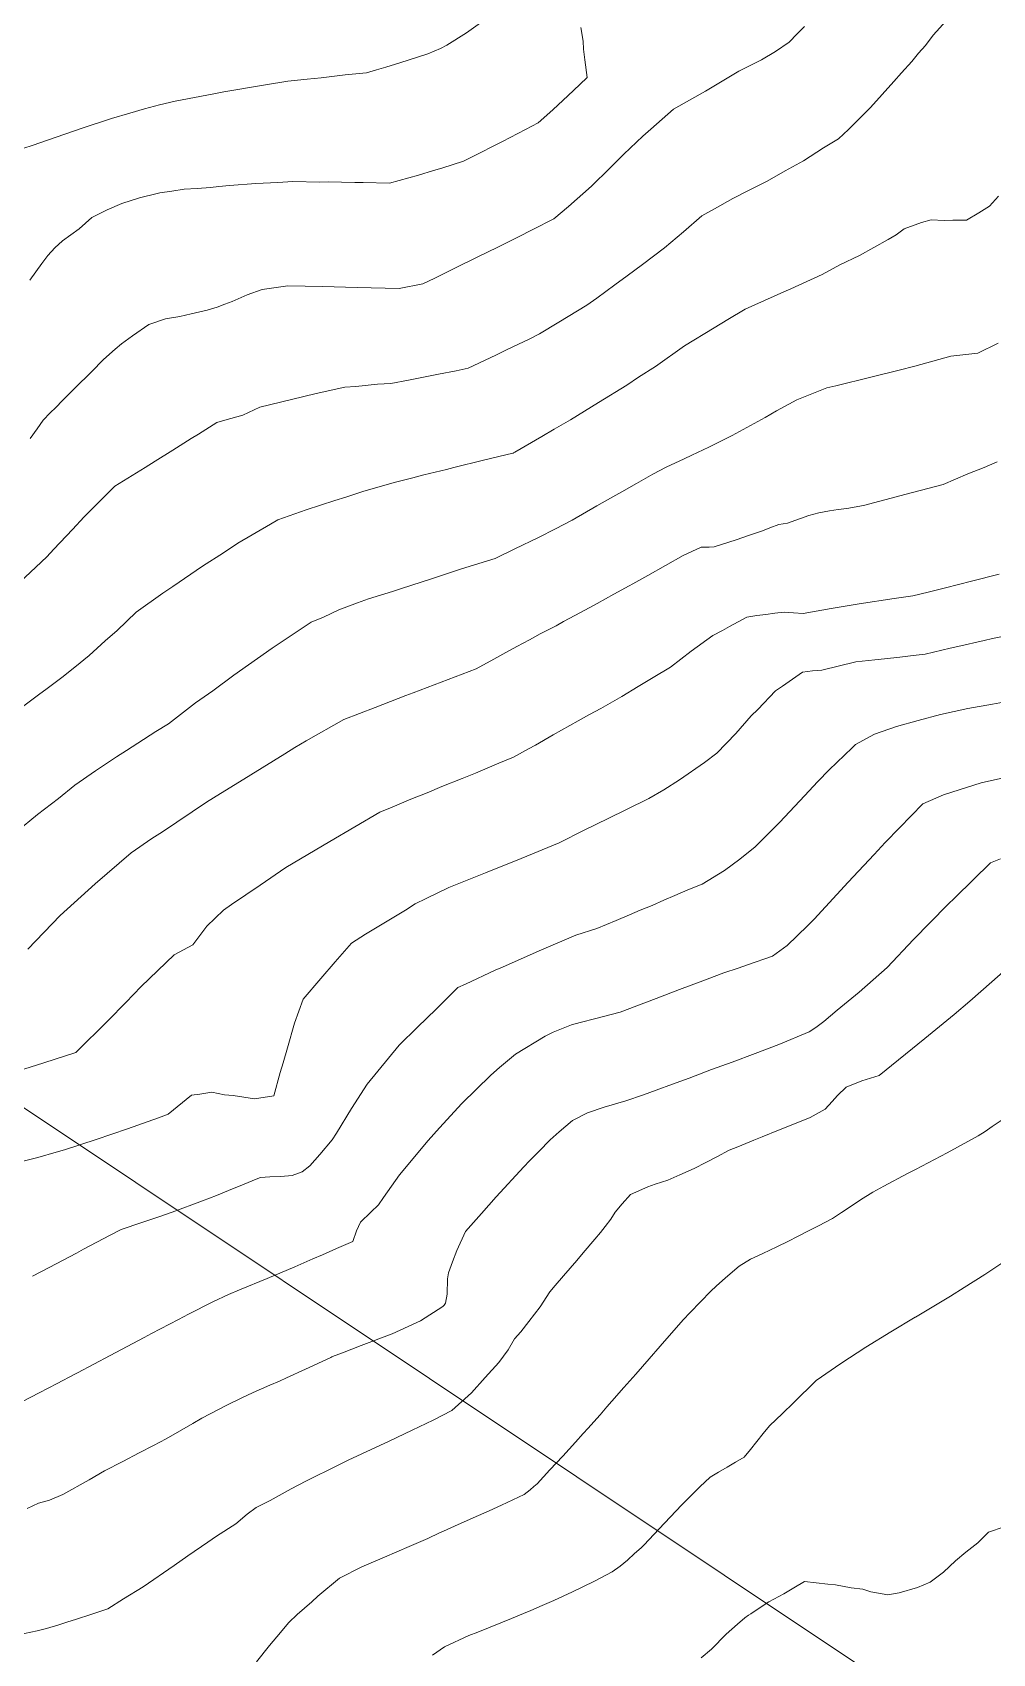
# Model space of a CAD drawing. Header units: inches. Extents: x 11351264 to 11356330, y 6702313 to 6706468.
# Drawn here: x 11353921.4 to 11354176.1, y 6703723.8 to 6704153.8 of the extents above; entities that cross this region are included whole.
import ezdxf

# ---------------------------------------------------------------- set-up
doc = ezdxf.new("R2010")
doc.units = ezdxf.units.IN
doc.header["$MEASUREMENT"] = 0
doc.layers.add('Shumate_Contours_clip1', color=7, linetype='Continuous', lineweight=0)
doc.layers.add('Shumate_Parcels_clip1', color=7, linetype='Continuous', lineweight=0)

msp = doc.modelspace()

# ---------------------------------------------------------------- linework, layer by layer
at = {"layer": 'Shumate_Contours_clip1'}
for points, elevation in [([(11354166.35, 6704159.7), (11354160.32, 6704153.01), (11354158.28, 6704150.34), (11354156.47, 6704148.32), (11354154.67, 6704146.03), (11354151.94, 6704143.02), (11354149.91, 6704140.79), (11354143.72, 6704133.85), (11354137.87, 6704128.06), (11354135.22, 6704125.6), (11354131.26, 6704123.13), (11354125.9, 6704119.72), (11354121.06, 6704117.05), (11354116.27, 6704114.37), (11354111.53, 6704111.91), (11354107.21, 6704109.73), (11354102.35, 6704107), (11354098.97, 6704105.1), (11354094.07, 6704100.91), (11354090.76, 6704098.07), (11354089.11, 6704096.66), (11354083.26, 6704092.26), (11354079.16, 6704089.23), (11354075.91, 6704086.8), (11354071.13, 6704083.34), (11354068.5, 6704081.47), (11354061, 6704076.92), (11354055.91, 6704073.82), (11354053.31, 6704072.54), (11354047.16, 6704069.59), (11354044.28, 6704068.21), (11354036.95, 6704064.7), (11354033.76, 6704064.04), (11354029.08, 6704063.12), (11354025.13, 6704062.33), (11354021.18, 6704061.59), (11354016.49, 6704060.64), (11354012.89, 6704060.51), (11354007.14, 6704059.85), (11354004.23, 6704059.72), (11353996.68, 6704058.03), (11353990.12, 6704056.44), (11353981.75, 6704054.41), (11353977.19, 6704052.28), (11353972.39, 6704050.94), (11353970.34, 6704050.33), (11353965.44, 6704047.24), (11353963.49, 6704046.04), (11353958.61, 6704042.96), (11353953.91, 6704040.04), (11353951.26, 6704038.41), (11353943.21, 6704033.45), (11353938.9, 6704029.11), (11353935.09, 6704025.28), (11353932.04, 6704021.91), (11353927.05, 6704016.7), (11353925.19, 6704014.7), (11353917.92, 6704007.93)], 1412), ([(11354040.85, 6704156.79), (11354036.57, 6704153.71), (11354031.32, 6704150.41), (11354029.64, 6704149.55), (11354026.31, 6704148.14), (11354018.82, 6704145.74), (11354015.11, 6704144.55), (11354012.62, 6704143.89), (11354009.99, 6704143.07), (11354004.31, 6704142.56), (11353998, 6704141.73), (11353994.23, 6704141.38), (11353989.11, 6704140.83), (11353983.24, 6704139.87), (11353972.12, 6704138.02), (11353969.48, 6704137.53), (11353959.23, 6704135.56), (11353955.13, 6704134.57), (11353951.11, 6704133.52), (11353947.19, 6704132.39), (11353942.39, 6704130.95), (11353934.61, 6704128.4), (11353932.31, 6704127.63), (11353925.34, 6704125.24), (11353921.57, 6704123.91), (11353918.84, 6704123.03)], 1418), ([(11354066.91, 6704155.05), (11354067.53, 6704151.43), (11354067.59, 6704149.3), (11354067.94, 6704146.51), (11354068.51, 6704141.85), (11354066.57, 6704140), (11354063.4, 6704136.97), (11354059.49, 6704133.33), (11354057.84, 6704131.83), (11354055.57, 6704129.79), (11354052.18, 6704128.03), (11354046.06, 6704124.84), (11354037.66, 6704120.57), (11354035.73, 6704119.59), (11354030.02, 6704117.8), (11354027.75, 6704117.12), (11354023.8, 6704115.89), (11354021.26, 6704115.19), (11354016.11, 6704113.84), (11354009.13, 6704113.99), (11354006.89, 6704113.94), (11353999.81, 6704114.14), (11353997.66, 6704114.08), (11353990.45, 6704114.22), (11353986.49, 6704113.98), (11353980.68, 6704113.69), (11353973.63, 6704113.14), (11353970.81, 6704112.93), (11353968.62, 6704112.65), (11353965.13, 6704112.4), (11353961.62, 6704112.18), (11353958.35, 6704111.71), (11353955.19, 6704111.26), (11353954.51, 6704111.08), (11353949.8, 6704109.91), (11353945.12, 6704108.38), (11353941.22, 6704106.77), (11353937.18, 6704104.72), (11353933.78, 6704101.73), (11353929.35, 6704098.48), (11353927.36, 6704096.64), (11353925.5, 6704094.61), (11353923.86, 6704092.46), (11353920.68, 6704088.08)], 1416), ([(11354126.17, 6704155.33), (11354124.29, 6704153.44), (11354122.11, 6704151.16), (11354118.48, 6704148.72), (11354114.79, 6704146.51), (11354108.79, 6704143.47), (11354099.98, 6704138.18), (11354091.49, 6704133.46), (11354085.41, 6704128.14), (11354083.32, 6704126.29), (11354078.28, 6704121.53), (11354074.53, 6704117.76), (11354069.69, 6704113.01), (11354063.63, 6704107.62), (11354059.72, 6704104.38), (11354054.13, 6704101.55), (11354050.2, 6704099.47), (11354044.68, 6704096.75), (11354039.76, 6704094.33), (11354033.12, 6704091.06), (11354028.11, 6704088.6), (11354024.98, 6704087.06), (11354018.66, 6704085.84), (11354007.57, 6704086.14), (11353998.32, 6704086.4), (11353989.13, 6704086.56), (11353982.36, 6704085.62), (11353978.36, 6704084.21), (11353974.37, 6704082.44), (11353972.44, 6704081.68), (11353970.37, 6704080.95), (11353967.73, 6704080.1), (11353963.53, 6704079.17), (11353960.46, 6704078.48), (11353956.67, 6704077.85), (11353952.26, 6704076.33), (11353947.9, 6704073.28), (11353944.97, 6704071.19), (11353943.33, 6704069.79), (11353940.26, 6704067), (11353937.04, 6704063.8), (11353932.67, 6704059.46), (11353930.89, 6704057.64), (11353929.38, 6704056.18), (11353927.57, 6704054.29), (11353926.12, 6704052.85), (11353924.26, 6704050.91), (11353922.65, 6704048.67), (11353920.82, 6704046.09)], 1414), ([(11354177.67, 6704110.35), (11354175.32, 6704107.74), (11354172.46, 6704105.97), (11354169.22, 6704103.97), (11354165.53, 6704103.96), (11354163.26, 6704103.9), (11354159.78, 6704104.09), (11354157.29, 6704103.41), (11354152.61, 6704101.65), (11354150.49, 6704100.13), (11354148.44, 6704098.88), (11354140.84, 6704094.61), (11354135.61, 6704092.1), (11354130.87, 6704089.59), (11354122.54, 6704085.76), (11354120.69, 6704084.94), (11354110.44, 6704080.42), (11354105.85, 6704077.65), (11354102.27, 6704075.43), (11354094.38, 6704070.68), (11354086.64, 6704065.21), (11354082.16, 6704062.31), (11354079.07, 6704060.2), (11354071.58, 6704055.63), (11354064.1, 6704051.06), (11354059.79, 6704048.54), (11354056.56, 6704046.61), (11354049.38, 6704042.45), (11354049.04, 6704042.25), (11354048.95, 6704042.21), (11354048.83, 6704042.15), (11354041.04, 6704040.33), (11354033.14, 6704038.42), (11354031.19, 6704037.88), (11354025.25, 6704036.44), (11354022.34, 6704035.62), (11354017.39, 6704034.4), (11354013.34, 6704033.22), (11354009.26, 6704032.08), (11354004.56, 6704030.51), (11354001.62, 6704029.67), (11353994.01, 6704027.15), (11353986.45, 6704024.48), (11353984.56, 6704023.38), (11353975.89, 6704018.34), (11353972.04, 6704015.8), (11353966.48, 6704012.26), (11353958.59, 6704006.79), (11353956.01, 6704005.03), (11353948.9, 6704000), (11353943.82, 6703995.15), (11353940.69, 6703992.44), (11353936.41, 6703988.52), (11353932.67, 6703985.43), (11353929.15, 6703982.67), (11353925.27, 6703979.8), (11353923.01, 6703978.08), (11353917.32, 6703973.85)], 1410), ([(11354177.55, 6704071.34), (11354172.22, 6704068.74), (11354165.02, 6704067.89), (11354155.52, 6704065.28), (11354151.34, 6704064.19), (11354143.78, 6704062.32), (11354134.55, 6704060.07), (11354132.11, 6704059.5), (11354124.13, 6704056.36), (11354118.81, 6704053.4), (11354115.8, 6704051.63), (11354107.06, 6704046.84), (11354100.86, 6704043.8), (11354096.29, 6704041.67), (11354094.26, 6704040.69), (11354089.55, 6704038.49), (11354086.01, 6704036.59), (11354081.66, 6704034.14), (11354077.74, 6704031.94), (11354075.36, 6704030.61), (11354071.12, 6704028.21), (11354064.54, 6704024.43), (11354060.13, 6704022.1), (11354055.64, 6704019.81), (11354049.36, 6704016.82), (11354044.1, 6704014.26), (11354035.25, 6704011.48), (11354027.5, 6704008.94), (11354018.99, 6704006.24), (11354016.87, 6704005.52), (11354010.5, 6704003.52), (11354007.59, 6704002.5), (11354002.69, 6704000.6), (11353998.61, 6703998.71), (11353995.31, 6703997.38), (11353985.01, 6703990.47), (11353974.78, 6703983.34), (11353969.2, 6703979.19), (11353964.64, 6703975.94), (11353957.47, 6703970.44), (11353954.11, 6703968.33), (11353949.34, 6703965.26), (11353946.38, 6703963.35), (11353943.7, 6703961.63), (11353938.13, 6703957.92), (11353932.64, 6703954.11), (11353928.3, 6703950.6), (11353922.73, 6703946.33), (11353917.13, 6703941.74)], 1408), ([(11354177.32, 6704039.93), (11354173.85, 6704038.43), (11354169.58, 6704036.72), (11354163.01, 6704033.91), (11354153.14, 6704031.33), (11354141.86, 6704028.32), (11354137.4, 6704027.51), (11354135.15, 6704027.23), (11354132.82, 6704026.89), (11354129.98, 6704026.4), (11354127.37, 6704025.69), (11354121.72, 6704023.65), (11354119.42, 6704023.26), (11354116.99, 6704022.35), (11354115.1, 6704021.58), (11354111.36, 6704020.33), (11354108.06, 6704019.19), (11354102.28, 6704017.32), (11354100.89, 6704017.22), (11354098.8, 6704017.3), (11354093.98, 6704015.02), (11354089.3, 6704012.44), (11354084.65, 6704009.77), (11354082.25, 6704008.41), (11354080.66, 6704007.52), (11354079.71, 6704006.99), (11354075.65, 6704004.77), (11354071.2, 6704002.35), (11354069.11, 6704001.2), (11354066.76, 6703999.91), (11354062.3, 6703997.51), (11354060.3, 6703996.42), (11354056.11, 6703994.25), (11354053.25, 6703992.67), (11354049.93, 6703990.94), (11354046.19, 6703988.87), (11354043.76, 6703987.59), (11354039.12, 6703985), (11354037.28, 6703984.3), (11354029.81, 6703981.45), (11354022.43, 6703978.63), (11354020.45, 6703977.88), (11354012.31, 6703974.77), (11354003.99, 6703971.56), (11353993.99, 6703965.92), (11353991.04, 6703964.1), (11353988.31, 6703962.43), (11353979.3, 6703956.89), (11353969.43, 6703950.78), (11353967.57, 6703949.6), (11353955.87, 6703941.79), (11353953.07, 6703939.96), (11353947.56, 6703936.18), (11353938, 6703927.96), (11353928.75, 6703919.57), (11353920.15, 6703910.68)], 1406), ([(11354177.89, 6704010.12), (11354170.49, 6704008.23), (11354163.65, 6704006.48), (11354159.04, 6704005.35), (11354154.97, 6704004.32), (11354149.97, 6704003.66), (11354140.68, 6704002.22), (11354133.26, 6704001.02), (11354125.89, 6703999.63), (11354123.32, 6703999.82), (11354120.83, 6704000.04), (11354118.32, 6703999.78), (11354115.94, 6703999.4), (11354113.53, 6703999.12), (11354110.93, 6703998.7), (11354106.33, 6703996.23), (11354104.43, 6703995.18), (11354101.93, 6703993.82), (11354096.13, 6703989.66), (11354090.64, 6703985.44), (11354086.09, 6703982.67), (11354082.1, 6703980.32), (11354077.74, 6703977.69), (11354072.21, 6703974.51), (11354069.19, 6703972.88), (11354066.14, 6703971.24), (11354059.57, 6703967.51), (11354054.83, 6703964.78), (11354053, 6703963.8), (11354049.01, 6703961.55), (11354045.16, 6703959.95), (11354038.96, 6703957.32), (11354035.38, 6703955.89), (11354030, 6703953.8), (11354026.1, 6703952.14), (11354021.73, 6703950.46), (11354016.82, 6703948.3), (11354013.52, 6703946.96), (11354006.89, 6703943.13), (11354000.24, 6703939.24), (11353988.61, 6703932.27), (11353981.81, 6703927.66), (11353974.16, 6703922.52), (11353972.03, 6703920.96), (11353967.61, 6703916.77), (11353963.95, 6703911.82), (11353958.95, 6703909.12), (11353950.2, 6703900.71), (11353946.16, 6703896.53), (11353941.51, 6703891.73), (11353932.94, 6703883.25), (11353924.43, 6703880.52), (11353917.38, 6703878.3)], 1404), ([(11354182.67, 6703994.39), (11354176.1, 6703993.08), (11354173.91, 6703992.55), (11354166.89, 6703990.88), (11354164.85, 6703990.45), (11354158.18, 6703988.91), (11354155.04, 6703988.5), (11354151.52, 6703988.06), (11354147.39, 6703987.63), (11354144.83, 6703987.41), (11354139.81, 6703986.88), (11354130.77, 6703984.68), (11354128.33, 6703984.46), (11354125.67, 6703984.12), (11354120.38, 6703980.43), (11354118.53, 6703979.15), (11354113.85, 6703974.23), (11354112.07, 6703972.5), (11354107.96, 6703967.81), (11354102.98, 6703962.66), (11354099.7, 6703960.12), (11354093.04, 6703955.51), (11354088.9, 6703952.86), (11354084.9, 6703950.56), (11354078.96, 6703947.65), (11354074.11, 6703945.31), (11354067.74, 6703942.17), (11354061.13, 6703938.86), (11354051.04, 6703934.7), (11354041.6, 6703930.91), (11354031.83, 6703927), (11354025.8, 6703924.06), (11354022.95, 6703922.63), (11354020.33, 6703921.03), (11354009.77, 6703914.65), (11354006.04, 6703912.23), (11354001.66, 6703907.27), (11353997.93, 6703902.82), (11353993.18, 6703897.35), (11353990.92, 6703891.06), (11353989.02, 6703884.5), (11353987.89, 6703880.5), (11353987.1, 6703877.94), (11353985.39, 6703871.72), (11353980.28, 6703870.98), (11353974.65, 6703871.84), (11353972.34, 6703871.99), (11353969.01, 6703872.69), (11353965.8, 6703872.16), (11353963.58, 6703871.94), (11353957.38, 6703866.89), (11353954.87, 6703865.94), (11353946.58, 6703862.97), (11353938.25, 6703860.13), (11353929.89, 6703857.43), (11353927.69, 6703856.79), (11353922.8, 6703855.4), (11353916.06, 6703853.69)], 1402), ([(11354181.92, 6703976.7), (11354176.1, 6703975.66), (11354169.54, 6703974.48), (11354162.3, 6703972.89), (11354156.34, 6703971.3), (11354150.62, 6703969.72), (11354144.8, 6703967.63), (11354139.7, 6703964.91), (11354138.86, 6703964.02), (11354132.74, 6703958.17), (11354129.72, 6703955.1), (11354126.2, 6703951.33), (11354119.7, 6703944.35), (11354118.13, 6703942.78), (11354113.08, 6703937.75), (11354109.04, 6703934.54), (11354104.96, 6703931.49), (11354099.04, 6703927.84), (11354095.27, 6703926.37), (11354091.85, 6703924.84), (11354088.93, 6703923.64), (11354085.83, 6703922.25), (11354082.59, 6703920.97), (11354079.77, 6703919.72), (11354076.24, 6703918.29), (11354073.72, 6703917.18), (11354071.1, 6703916.13), (11354065.56, 6703914.37), (11354055.84, 6703910.21), (11354046.07, 6703905.88), (11354044.14, 6703905.06), (11354036.24, 6703901.36), (11354034.24, 6703900.51), (11354028.45, 6703894.71), (11354023.55, 6703889.92), (11354018.66, 6703885.14), (11354010.15, 6703874.84), (11354006.07, 6703868.38), (11354002.04, 6703861.8), (11354000.87, 6703860.05), (11353997.67, 6703856.18), (11353994.96, 6703853.22), (11353992.95, 6703851.63), (11353990.27, 6703850.64), (11353987.32, 6703850.39), (11353984.33, 6703850.26), (11353981.85, 6703850.11), (11353980.76, 6703849.65), (11353977.56, 6703848.3), (11353973.43, 6703846.63), (11353970.19, 6703845.32), (11353966.5, 6703843.87), (11353958.44, 6703840.92), (11353954.9, 6703839.68), (11353950.37, 6703838.11), (11353944.89, 6703836.31), (11353942.02, 6703834.81), (11353934.97, 6703831.06), (11353933.1, 6703830.06), (11353925.83, 6703826.23), (11353921.38, 6703823.88)], 1400), ([(11354178.98, 6703956.1), (11354173.07, 6703954.79), (11354167.27, 6703952.94), (11354163.08, 6703951.61), (11354157.61, 6703949.21), (11354151.37, 6703942.83), (11354147.59, 6703938.9), (11354144.7, 6703935.78), (11354137.78, 6703928.4), (11354128.75, 6703918.63), (11354126.97, 6703916.86), (11354121.6, 6703911.64), (11354117.72, 6703908.8), (11354111.08, 6703906.51), (11354108.63, 6703905.6), (11354104.77, 6703904.33), (11354098.49, 6703902), (11354093.04, 6703899.92), (11354086.86, 6703897.57), (11354081.71, 6703895.62), (11354077.34, 6703893.94), (11354070.86, 6703892.27), (11354066.68, 6703891.22), (11354064.4, 6703890.56), (11354059.53, 6703888.66), (11354057.39, 6703887.59), (11354049.51, 6703882.78), (11354045.32, 6703879.25), (11354043.01, 6703877.26), (11354035.26, 6703869.69), (11354029.39, 6703863.23), (11354026.38, 6703859.86), (11354018.77, 6703850.75), (11354014.53, 6703844.74), (11354013.18, 6703842.87), (11354011.17, 6703840.89), (11354008.43, 6703838.27), (11354007.34, 6703835.91), (11354006.34, 6703833.15), (11354002.07, 6703831.23), (11353998.38, 6703829.6), (11353995.79, 6703828.48), (11353991.04, 6703826.43), (11353983.68, 6703823.3), (11353976.33, 6703820.25), (11353973.42, 6703819.07), (11353969.22, 6703817.08), (11353962.83, 6703813.82), (11353960.12, 6703812.45), (11353952.94, 6703808.69), (11353951.05, 6703807.68), (11353941.98, 6703802.86), (11353933.33, 6703798.29), (11353932.62, 6703797.93), (11353927.95, 6703795.47), (11353923.18, 6703792.99), (11353918.56, 6703790.6)], 1398), ([(11354178.17, 6703934.63), (11354175.52, 6703933.52), (11354166.23, 6703924.46), (11354164.04, 6703922.32), (11354155.14, 6703913.19), (11354148.12, 6703905.77), (11354144.39, 6703902.49), (11354140.68, 6703899.26), (11354134.91, 6703894.45), (11354131.34, 6703891.47), (11354129.25, 6703889.83), (11354127.42, 6703888.74), (11354119.37, 6703885.38), (11354113.13, 6703882.93), (11354107.06, 6703880.68), (11354101.56, 6703878.69), (11354099.92, 6703878.08), (11354095.59, 6703876.43), (11354091.23, 6703874.84), (11354086.87, 6703873.25), (11354083.5, 6703872.01), (11354078.8, 6703870.4), (11354073.07, 6703868.7), (11354068.6, 6703867.25), (11354064.69, 6703865.16), (11354061.08, 6703862.17), (11354058.74, 6703860.12), (11354055.69, 6703857.02), (11354053.27, 6703854.53), (11354051.79, 6703852.91), (11354044.38, 6703844.93), (11354040.51, 6703840.56), (11354036.25, 6703835.75), (11354033.97, 6703830.75), (11354032.85, 6703827.73), (11354031.8, 6703824.76), (11354031.48, 6703823.2), (11354031.41, 6703819.13), (11354031, 6703816.78), (11354030.59, 6703816.21), (11354030.27, 6703815.9), (11354024.37, 6703812.09), (11354016.84, 6703808.61), (11354008.62, 6703805.55), (11354003.61, 6703803.59), (11354001.02, 6703802.59), (11354000.81, 6703802.5), (11354000.56, 6703802.39), (11353993.85, 6703799.25), (11353988.75, 6703796.92), (11353986.9, 6703796.09), (11353984.37, 6703795), (11353979.92, 6703793.04), (11353976.75, 6703791.57), (11353972.99, 6703789.71), (11353966.36, 6703786.24), (11353963.93, 6703784.84), (11353956.86, 6703780.82), (11353953.52, 6703779.05), (11353949.66, 6703777.06), (11353945.39, 6703774.78), (11353940.5, 6703772.25), (11353936.43, 6703769.91), (11353929.44, 6703765.97), (11353925.94, 6703764.52), (11353922.95, 6703763.67), (11353920, 6703762.28)], 1396), ([(11354181.04, 6703906.51), (11354170.11, 6703896.84), (11354165.92, 6703893.3), (11354158.17, 6703886.93), (11354145.98, 6703877.17), (11354141.45, 6703875.71), (11354137.24, 6703874.08), (11354134.92, 6703871.81), (11354133.55, 6703870.26), (11354131.68, 6703868.19), (11354127.69, 6703866.02), (11354121.33, 6703863.45), (11354119.3, 6703862.63), (11354114.95, 6703860.84), (11354112.78, 6703859.97), (11354108.55, 6703858.21), (11354106.26, 6703857.3), (11354102.95, 6703855.6), (11354100.03, 6703854.05), (11354096.9, 6703852.5), (11354093.13, 6703850.76), (11354089.95, 6703849.35), (11354086.56, 6703848.3), (11354084.66, 6703847.63), (11354080.07, 6703845.58), (11354077.83, 6703843.09), (11354075.95, 6703840.89), (11354074.87, 6703839.05), (11354073.31, 6703837.09), (11354072.07, 6703835.5), (11354070.61, 6703833.73), (11354067.5, 6703830.07), (11354065.85, 6703828.09), (11354062.25, 6703824.01), (11354060.09, 6703821.47), (11354058.69, 6703819.79), (11354056.04, 6703815.81), (11354053.11, 6703811.88), (11354050.93, 6703809.18), (11354049.28, 6703807.27), (11354047.59, 6703804.37), (11354045.09, 6703801.03), (11354041.5, 6703797), (11354037.86, 6703793.02), (11354032.63, 6703788.31), (11354027.71, 6703785.72), (11354022.1, 6703783.04), (11354016.01, 6703780.18), (11354005.13, 6703775.08), (11354002.47, 6703773.8), (11353993.93, 6703769.59), (11353990.02, 6703767.52), (11353984.47, 6703764.46), (11353980.78, 6703762.56), (11353978.37, 6703760.8), (11353975.36, 6703758.24), (11353970.19, 6703754.99), (11353967.95, 6703753.33), (11353962.64, 6703749.75), (11353958.95, 6703747.21), (11353950.8, 6703741.54), (11353945.55, 6703738.37), (11353941.35, 6703735.73), (11353937.13, 6703734.28), (11353932.78, 6703732.86), (11353930.77, 6703732.2), (11353928.41, 6703731.46), (11353925.08, 6703730.51), (11353922.61, 6703729.88), (11353917.63, 6703728.82)], 1394), ([(11354178.87, 6703865.56), (11354176.02, 6703863.58), (11354174.18, 6703862.33), (11354172.27, 6703861.12), (11354164.02, 6703856.62), (11354155.62, 6703852.21), (11354153.54, 6703851.13), (11354147.28, 6703847.76), (11354144.37, 6703846.18), (11354141.03, 6703844.14), (11354138.28, 6703842.35), (11354136.04, 6703840.82), (11354133.65, 6703839.25), (11354129.93, 6703837.26), (11354127.27, 6703835.9), (11354124.35, 6703834.42), (11354121.92, 6703833.17), (11354118.83, 6703831.68), (11354115.15, 6703829.96), (11354111.84, 6703828.4), (11354108.84, 6703826.54), (11354105.27, 6703823.49), (11354102.81, 6703821.31), (11354101.33, 6703819.94), (11354095.91, 6703814.27), (11354094.05, 6703812.3), (11354087.95, 6703805.35), (11354085.01, 6703802.01), (11354081.43, 6703797.93), (11354078.25, 6703794.36), (11354075.12, 6703790.77), (11354073.77, 6703789.24), (11354071.97, 6703787.18), (11354069.52, 6703784.39), (11354068.79, 6703783.6), (11354067.51, 6703782.17), (11354065.44, 6703779.87), (11354062.06, 6703776.2), (11354058.67, 6703772.53), (11354055.28, 6703768.86), (11354054.44, 6703768.16), (11354053.42, 6703767.21), (11354051.82, 6703766.01), (11354045.85, 6703763.19), (11354042.58, 6703761.72), (11354039.76, 6703760.45), (11354034.33, 6703758.05), (11354030.43, 6703756.32), (11354029.38, 6703755.85), (11354026.26, 6703754.37), (11354021.34, 6703752.22), (11354014.79, 6703749.37), (11354008.74, 6703746.85), (11354002.81, 6703743.85), (11353997.11, 6703739.09), (11353995.54, 6703737.55), (11353991.59, 6703734.19), (11353989.44, 6703732.06), (11353986.2, 6703728.28), (11353984.24, 6703725.99), (11353980.82, 6703721.6)], 1392), ([(11354183.04, 6703830.4), (11354174.06, 6703824.39), (11354168.54, 6703820.91), (11354164.93, 6703818.59), (11354155.66, 6703813.07), (11354155.63, 6703813.06), (11354155.62, 6703813.05), (11354155.61, 6703813.04), (11354155.59, 6703813.03), (11354149.07, 6703809.18), (11354142.49, 6703805.13), (11354135.88, 6703800.77), (11354129.27, 6703796.24), (11354123.29, 6703790.36), (11354120.35, 6703787.48), (11354116.92, 6703784.26), (11354115.22, 6703782.17), (11354113.52, 6703780.08), (11354111.88, 6703777.99), (11354110.2, 6703775.9), (11354107.93, 6703774.6), (11354105.66, 6703773.28), (11354103.39, 6703771.96), (11354101.14, 6703770.59), (11354098.4, 6703768.04), (11354096.56, 6703766.22), (11354093.69, 6703763.24), (11354092.07, 6703761.61), (11354087.61, 6703756.88), (11354083.55, 6703752.59), (11354083.12, 6703752.13), (11354082.97, 6703751.96), (11354082.86, 6703751.87), (11354081.13, 6703750.33), (11354079.26, 6703748.63), (11354077.33, 6703747), (11354075.21, 6703745.54), (11354072.16, 6703743.87), (11354070.31, 6703742.94), (11354064.69, 6703740.18), (11354059.7, 6703737.92), (11354056.57, 6703736.55), (11354053.65, 6703735.25), (11354051.62, 6703734.43), (11354048.46, 6703733.14), (11354042.86, 6703730.83), (11354039.51, 6703729.51), (11354037.16, 6703728.61), (11354030.74, 6703725.64), (11354027.48, 6703723.41)], 1390), ([(11354183.37, 6703758.83), (11354174.98, 6703756.04), (11354172.19, 6703753.22), (11354169.05, 6703750.69), (11354166.3, 6703748.39), (11354163.11, 6703745.44), (11354159.51, 6703742.79), (11354156.15, 6703741.31), (11354151.31, 6703739.96), (11354148.35, 6703739.43), (11354143.8, 6703740.17), (11354141.7, 6703740.92), (11354138.57, 6703741.27), (11354134.4, 6703742.03), (11354132.37, 6703742.25), (11354126.17, 6703742.98), (11354123.35, 6703741.25), (11354120.71, 6703739.65), (11354116.79, 6703737.51), (11354112.6, 6703734.82), (11354112, 6703734.4), (11354111.33, 6703734.05), (11354110.42, 6703733.29), (11354108.45, 6703731.59), (11354105.46, 6703728.98), (11354101.52, 6703725.02), (11354098.82, 6703722.65)], 1388)]:
    msp.add_lwpolyline(points, dxfattribs=dict(at, elevation=elevation))
at = {"layer": 'Shumate_Parcels_clip1'}
msp.add_lwpolyline([(11354144, 6703718.5), (11353945, 6703624.5), (11353923, 6703614), (11353553, 6703438.5), (11353483, 6703405.5), (11353401, 6703584.5), (11353338, 6703724), (11353415, 6703758), (11353488, 6703790.5), (11353367, 6704067.5), (11353519, 6704135.5)], close=True, dxfattribs=at)

doc.saveas('drawing.dxf')
